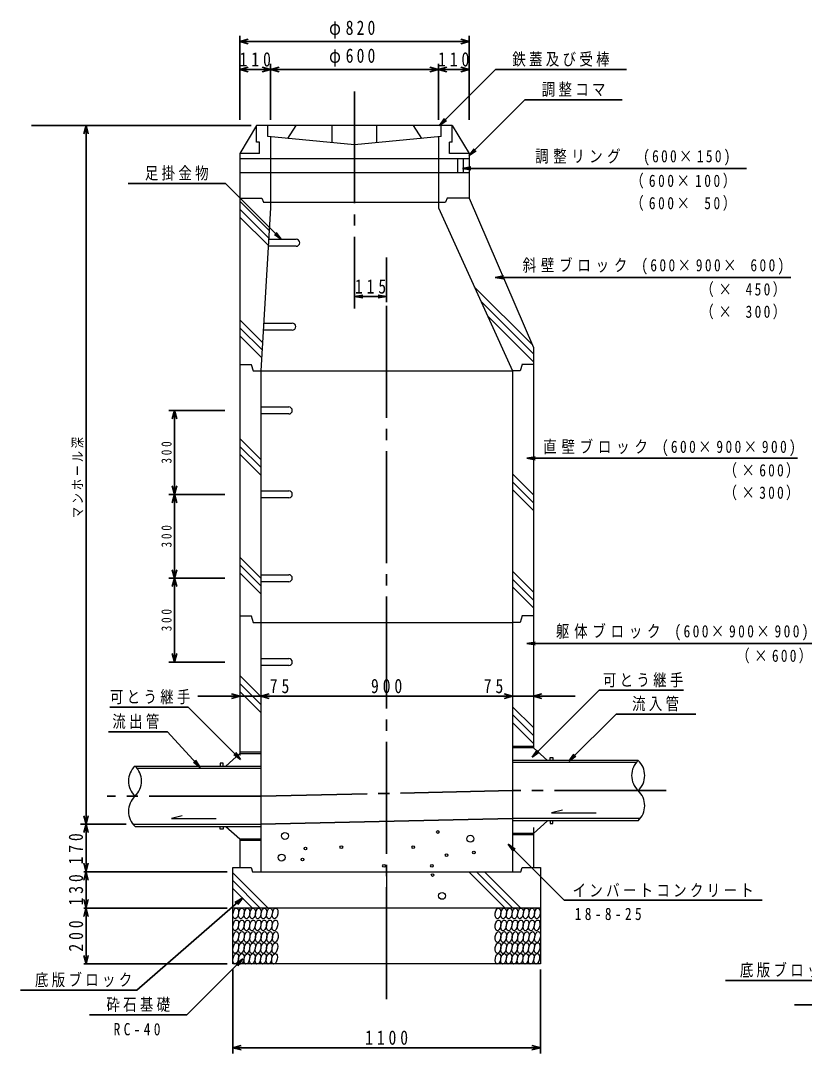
# Model space of a CAD drawing. Units: millimetres on the paper, scale 1:20. Extents: x 20 to 821, y 20 to 574.
# Drawn here: x 564 to 704.2, y 142.1 to 326.8 of the extents above; entities that cross this region are included whole.
import ezdxf

# ---------------------------------------------------------------- set-up
doc = ezdxf.new("R2010")
doc.units = ezdxf.units.MM
doc.linetypes.add('USER1', pattern=[26, 20, -2, 2, -2])
for name, color, linetype, lineweight in [('中心線', 8, 'USER1', 35), ('寸法線・引出線', 7, 'Continuous', 35), ('構造図', 7, 'Continuous', 25)]:
    doc.layers.add(name, color=color, linetype=linetype, lineweight=lineweight)
doc.styles.add('ＭＳ ゴシック', font='')
doc.styles.get('ＭＳ ゴシック').set_extended_font_data('MS Gothic')

msp = doc.modelspace()

# ---------------------------------------------------------------- linework, layer by layer
at = {"layer": '中心線'}
for p, q in [((623.738, 314.145), (623.738, 275.335)), ((629.488, 151.778), (629.488, 284.145)), ((651.988, 189.073), (606.987, 188.073)), ((679.487, 189.073), (651.988, 189.073)), ((606.987, 188.073), (579.488, 188.073))]:
    msp.add_line(p, q, dxfattribs=at)
at = {"layer": '寸法線・引出線'}
for p, q in [((603.238, 309.073), (603.238, 324.073)), ((604.738, 323.473), (603.238, 323.073)), ((644.238, 323.073), (642.738, 323.473)), ((644.238, 309.073), (644.238, 324.073)), ((644.238, 323.073), (603.238, 323.073)), ((603.238, 323.073), (604.738, 322.673)), ((642.738, 322.673), (644.238, 323.073)), ((604.738, 318.473), (603.238, 318.073)), ((644.238, 318.073), (603.238, 318.073)), ((603.238, 318.073), (604.738, 317.673)), ((607.238, 317.673), (610.238, 318.473)), ((610.238, 317.673), (607.238, 318.473)), ((608.738, 309.073), (608.738, 319.073)), ((637.238, 317.673), (640.238, 318.473)), ((640.238, 317.673), (637.238, 318.473)), ((638.738, 309.073), (638.738, 319.073)), ((638.968, 308.073), (648.968, 318.073)), ((644.238, 318.073), (642.738, 318.473)), ((642.738, 317.673), (644.238, 318.073)), ((648.968, 318.073), (672.368, 318.073)), ((644.238, 302.66), (654.238, 312.66)), ((654.238, 312.66), (671.638, 312.66)), ((639.852, 309.31), (638.968, 308.073)), ((638.968, 308.073), (640.205, 308.957)), ((605.238, 308.073), (565.977, 308.073)), ((575.718, 308.073), (575.318, 306.573)), ((575.718, 308.117), (575.718, 158.073)), ((576.118, 306.573), (575.718, 308.073)), ((645.121, 303.898), (644.238, 302.66)), ((644.238, 302.66), (645.475, 303.544)), ((644.578, 300.633), (643.078, 300.383)), ((643.078, 300.383), (693.878, 300.383)), ((643.078, 300.383), (644.578, 300.133)), ((600.637, 297.697), (583.237, 297.697)), ((610.637, 287.697), (600.637, 297.697)), ((609.399, 288.581), (610.637, 287.697)), ((610.637, 287.697), (609.753, 288.935)), ((623.738, 284.449), (623.738, 276.449)), ((629.488, 284.449), (629.488, 276.449)), ((650.42, 281.133), (648.92, 280.883)), ((648.92, 280.883), (701.782, 280.883)), ((648.92, 280.883), (650.42, 280.633)), ((625.238, 277.699), (623.738, 277.449)), ((623.738, 277.449), (629.488, 277.449)), ((623.738, 277.449), (625.238, 277.199)), ((629.488, 277.449), (627.988, 277.699)), ((627.988, 277.199), (629.488, 277.449)), ((600.544, 257.073), (590.544, 257.073)), ((591.544, 257.073), (591.144, 255.573)), ((591.944, 255.573), (591.544, 257.073)), ((591.544, 257.073), (591.544, 212.073)), ((656.078, 248.773), (654.578, 248.523)), ((654.578, 248.523), (656.078, 248.273)), ((654.578, 248.523), (702.976, 248.523)), ((600.544, 242.073), (590.544, 242.073)), ((591.944, 240.573), (591.144, 243.573)), ((591.944, 243.573), (591.144, 240.573)), ((591.944, 225.573), (591.144, 228.573)), ((591.944, 228.573), (591.144, 225.573)), ((600.544, 227.073), (590.544, 227.073)), ((656.078, 215.652), (654.578, 215.402)), ((654.578, 215.402), (705.669, 215.402)), ((654.578, 215.402), (656.078, 215.152)), ((591.144, 213.573), (591.544, 212.073)), ((591.544, 212.073), (591.944, 213.573)), ((600.544, 212.073), (590.544, 212.073)), ((655.539, 195.068), (667.494, 207.023)), ((667.494, 207.023), (682.565, 207.023)), ((663.238, 205.966), (595.738, 205.966)), ((603.238, 205.966), (601.738, 206.366)), ((601.738, 205.566), (603.238, 205.966)), ((608.488, 206.366), (606.988, 205.966)), ((606.988, 205.966), (608.488, 205.566)), ((651.988, 205.966), (650.488, 206.366)), ((650.488, 205.566), (651.988, 205.966)), ((657.238, 206.366), (655.738, 205.966)), ((655.738, 205.966), (657.238, 205.566)), ((579.99, 204.017), (593.983, 204.017)), ((603.37, 194.63), (593.983, 204.017)), ((662.068, 194.326), (670.518, 202.777)), ((670.518, 202.777), (684.799, 202.777)), ((590.26, 199.608), (579.711, 199.608)), ((596.114, 193.223), (590.26, 199.608)), ((603.37, 194.63), (602.486, 195.868)), ((656.423, 196.305), (655.539, 195.068)), ((655.539, 195.068), (656.777, 195.951)), ((594.916, 194.16), (596.114, 193.223)), ((596.114, 193.223), (595.284, 194.498)), ((603.37, 194.63), (602.132, 195.514)), ((662.952, 195.564), (662.068, 194.326)), ((662.068, 194.326), (663.305, 195.21)), ((582.899, 183.073), (574.718, 183.073)), ((575.318, 184.573), (575.718, 183.073)), ((575.318, 181.573), (575.718, 183.073)), ((575.718, 183.073), (576.118, 184.573)), ((575.718, 183.073), (576.118, 181.573)), ((651.249, 179.503), (661.249, 169.503)), ((652.486, 178.619), (651.249, 179.503)), ((651.249, 179.503), (652.133, 178.266)), ((576.118, 173.073), (575.318, 176.073)), ((576.118, 176.073), (575.318, 173.073)), ((600.987, 174.573), (575.318, 174.573)), ((576.118, 166.573), (575.318, 169.573)), ((576.118, 169.573), (575.318, 166.573)), ((603.749, 169.899), (584.796, 153.383)), ((602.312, 169.068), (603.749, 169.899)), ((603.749, 169.899), (602.864, 168.694)), ((661.249, 169.503), (696.649, 169.503)), ((600.987, 168.073), (575.318, 168.073)), ((575.318, 159.573), (575.718, 158.073)), ((575.718, 158.073), (576.118, 159.573)), ((603.757, 158.978), (593.757, 148.978)), ((603.757, 158.978), (602.519, 158.094)), ((602.873, 157.741), (603.757, 158.978)), ((600.987, 158.073), (575.318, 158.073)), ((601.988, 157.073), (601.988, 142.073)), ((656.988, 157.073), (656.988, 142.073)), ((584.796, 153.383), (564.019, 153.383)), ((710.907, 155.133), (690.131, 155.133)), ((719.868, 150.728), (702.468, 150.728)), ((593.757, 148.978), (576.357, 148.978)), ((603.488, 143.473), (601.988, 143.073)), ((656.988, 143.073), (601.988, 143.073)), ((601.988, 143.073), (603.488, 142.673)), ((656.988, 143.073), (655.488, 143.473)), ((655.488, 142.673), (656.988, 143.073))]:
    msp.add_line(p, q, dxfattribs=at)
at = {"layer": '寸法線・引出線', "lineweight": 25}
msp.add_line((600.488, 158.073), (575.718, 158.073), dxfattribs=at)
at = {"layer": '構造図'}
for p, q in [((604.363, 308.073), (569.238, 308.073)), ((606.238, 308.073), (603.238, 303.073)), ((641.238, 308.073), (606.238, 308.073)), ((606.238, 305.073), (606.238, 308.073)), ((608.238, 306.073), (608.238, 308.073)), ((613.238, 308.073), (611.738, 305.734)), ((619.738, 304.96), (619.738, 308.073)), ((627.738, 304.96), (627.738, 308.073)), ((634.238, 308.073), (635.738, 305.734)), ((639.238, 306.073), (639.238, 308.073)), ((641.238, 308.073), (644.238, 303.073)), ((641.238, 305.073), (641.238, 308.073)), ((606.738, 305.073), (606.238, 305.073)), ((606.738, 303.073), (606.738, 305.073)), ((623.738, 304.573), (608.238, 306.073)), ((608.738, 306.024), (608.738, 293.323)), ((639.238, 306.073), (623.738, 304.573)), ((638.738, 306.024), (638.738, 293.323)), ((640.738, 303.073), (640.738, 305.073)), ((641.238, 305.073), (640.738, 305.073)), ((603.238, 303.073), (603.238, 195.368)), ((606.738, 303.073), (603.238, 303.073)), ((644.238, 303.073), (640.738, 303.073)), ((644.238, 303.073), (644.238, 295.073)), ((644.238, 302.073), (603.238, 302.073)), ((642.238, 299.573), (642.238, 302.073)), ((643.238, 299.573), (643.238, 302.073)), ((644.238, 299.573), (603.238, 299.573)), ((603.238, 295.073), (607.138, 295.073)), ((608.492, 289.241), (603.238, 294.496)), ((607.138, 295.073), (607.438, 294.323)), ((607.438, 294.323), (640.038, 294.323)), ((640.338, 295.073), (640.038, 294.323)), ((644.238, 295.073), (640.338, 295.073)), ((644.238, 295.073), (655.738, 268.323)), ((608.412, 287.907), (603.238, 293.081)), ((608.738, 293.323), (606.988, 264.173)), ((638.738, 293.323), (651.988, 264.173)), ((608.332, 286.572), (603.238, 291.667)), ((613.309, 286.448), (608.257, 286.448)), ((608.36, 287.698), (613.309, 287.698)), ((655.512, 268.848), (645.154, 279.206)), ((655.738, 267.208), (646.333, 276.613)), ((655.738, 265.794), (647.511, 274.02)), ((607.291, 269.229), (603.238, 273.282)), ((607.211, 267.895), (603.238, 271.868)), ((607.657, 272.698), (612.605, 272.698)), ((607.131, 266.561), (603.238, 270.454)), ((612.605, 271.448), (607.554, 271.448)), ((655.738, 268.323), (655.738, 196.723)), ((603.238, 265.323), (605.288, 265.323)), ((605.238, 265.323), (605.588, 264.173)), ((605.588, 264.173), (651.988, 264.173)), ((606.988, 264.173), (606.988, 174.573)), ((653.388, 264.173), (651.988, 264.173)), ((651.988, 264.173), (651.988, 174.573)), ((653.738, 265.323), (653.388, 264.173)), ((655.738, 265.323), (653.688, 265.323)), ((606.988, 257.698), (611.988, 257.698)), ((611.988, 256.448), (606.988, 256.448)), ((606.988, 248.319), (603.238, 252.069)), ((606.988, 246.905), (603.238, 250.655)), ((606.988, 245.491), (603.238, 249.241)), ((655.738, 241.996), (651.988, 245.746)), ((655.738, 240.581), (651.988, 244.331)), ((606.988, 242.698), (611.988, 242.698)), ((655.738, 239.167), (651.988, 242.917)), ((611.988, 241.448), (606.988, 241.448)), ((606.988, 227.106), (603.238, 230.856)), ((606.988, 225.692), (603.238, 229.442)), ((606.988, 224.278), (603.238, 228.028)), ((606.988, 227.698), (611.988, 227.698)), ((655.738, 224.575), (651.988, 228.325)), ((611.988, 226.448), (606.988, 226.448)), ((655.738, 223.161), (651.988, 226.911)), ((655.738, 221.747), (651.988, 225.497)), ((603.238, 220.323), (605.288, 220.323)), ((605.238, 220.323), (605.588, 219.173)), ((653.738, 220.323), (653.388, 219.173)), ((655.738, 220.323), (653.688, 220.323)), ((605.588, 219.173), (651.988, 219.173)), ((653.388, 219.173), (651.988, 219.173)), ((606.988, 212.698), (611.988, 212.698)), ((611.988, 211.448), (606.988, 211.448)), ((606.988, 205.893), (603.238, 209.643)), ((606.988, 204.479), (603.238, 208.229)), ((606.988, 203.064), (603.238, 206.814)), ((655.738, 200.336), (651.988, 204.086)), ((655.738, 198.921), (651.988, 202.672)), ((655.738, 197.507), (651.988, 201.257)), ((606.987, 195.973), (603.237, 195.973)), ((655.737, 196.973), (651.987, 196.973)), ((655.737, 196.723), (651.987, 196.723)), ((658.237, 194.473), (655.737, 196.723)), ((600.737, 193.473), (603.237, 195.723)), ((603.238, 195.723), (606.987, 195.723)), ((674.487, 194.473), (651.987, 194.473)), ((674.12, 194.073), (651.987, 194.073)), ((658.737, 194.473), (658.737, 194.973)), ((658.737, 194.973), (659.237, 194.973)), ((659.237, 194.973), (659.237, 194.473)), ((584.487, 193.473), (606.987, 193.473)), ((584.854, 193.073), (606.987, 193.073)), ((600.237, 193.973), (599.737, 193.973)), ((599.737, 193.973), (599.737, 193.473)), ((600.237, 193.473), (600.237, 193.973)), ((660.919, 185.59), (658.987, 185.073)), ((658.987, 185.073), (666.987, 185.073)), ((584.119, 183.073), (606.987, 183.073)), ((592.919, 184.59), (590.987, 184.073)), ((590.987, 184.073), (598.987, 184.073)), ((651.987, 184.073), (606.987, 183.073)), ((606.988, 183.073), (651.988, 184.073)), ((674.854, 184.073), (651.987, 184.073)), ((674.487, 183.673), (651.987, 183.673)), ((658.237, 183.673), (655.737, 181.423)), ((658.737, 183.673), (658.737, 183.173)), ((658.737, 183.173), (659.237, 183.173)), ((659.237, 183.173), (659.237, 183.673)), ((584.487, 182.673), (606.987, 182.673)), ((599.737, 182.173), (599.737, 182.673)), ((600.237, 182.173), (599.737, 182.173)), ((600.237, 182.673), (600.237, 182.173)), ((600.737, 182.673), (603.237, 180.423)), ((655.737, 181.423), (651.987, 181.423)), ((655.737, 181.173), (651.987, 181.173)), ((655.738, 182.473), (655.738, 175.323)), ((603.237, 180.423), (606.987, 180.423)), ((606.987, 180.173), (603.237, 180.173)), ((603.238, 180.423), (603.238, 175.323)), ((601.988, 175.323), (605.238, 175.323)), ((601.988, 158.073), (601.988, 175.323)), ((608.302, 168.073), (601.988, 174.387)), ((605.238, 175.323), (605.488, 174.573)), ((605.488, 174.573), (653.488, 174.573)), ((629.488, 174.573), (629.488, 168.073)), ((650.677, 168.073), (644.177, 174.573)), ((652.091, 168.073), (645.591, 174.573)), ((653.505, 168.073), (647.005, 174.573)), ((653.488, 174.573), (653.738, 175.323)), ((653.738, 175.323), (656.988, 175.323)), ((656.988, 175.323), (656.988, 158.073)), ((606.888, 168.073), (601.988, 172.973)), ((605.474, 168.073), (601.988, 171.559)), ((656.988, 168.073), (601.988, 168.073)), ((656.988, 158.073), (601.988, 158.073))]:
    msp.add_line(p, q, dxfattribs=at)
at = {"layer": '構造図', "lineweight": 13}
msp.add_line((600.987, 183.073), (584.12, 183.073), dxfattribs=at)
at = {"layer": '構造図'}
for centre, radius in [((611.291, 180.97), 0.615), ((638.659, 181.668), 0.241), ((644.471, 180.474), 0.615), ((621.385, 178.976), 0.241), ((634.26, 178.976), 0.241), ((610.695, 177.096), 0.615), ((614.948, 178.738), 0.241), ((640.221, 177.545), 0.241), ((645.109, 178.022), 0.241), ((614.455, 176.752), 0.241), ((629.015, 175.638), 0.241), ((637.598, 175.638), 0.241), ((637.717, 173.969), 0.241), ((639.405, 170.241), 0.615)]:
    msp.add_circle(centre, radius, dxfattribs=at)
for centre, radius, start, end in [((613.309, 287.073), 0.625, 270, 90), ((612.605, 272.073), 0.625, 270, 90), ((611.988, 257.073), 0.625, 270, 90), ((611.988, 242.073), 0.625, 270, 90), ((611.988, 227.073), 0.625, 270, 90), ((611.988, 212.073), 0.625, 270, 90), ((677.025, 191.773), 3.705, 133.2276, 226.7724), ((671.949, 191.773), 3.705, 313.2276, 46.77242), ((587.025, 190.773), 3.705, 133.2276, 226.7724), ((581.949, 190.773), 3.705, 313.2276, 46.77242), ((671.949, 186.373), 3.705, 313.2276, 46.77242), ((587.025, 185.373), 3.705, 133.2276, 226.7724)]:
    msp.add_arc(centre, radius, start, end, dxfattribs=at)
for centre, major_axis, ratio in [((602.506, 167.091), (0.171, 0.967), 0.5), ((603.511, 167.091), (0.171, 0.967), 0.5), ((604.515, 167.091), (0.171, 0.967), 0.5), ((605.52, 167.091), (0.171, 0.967), 0.5), ((606.525, 167.091), (0.171, 0.967), 0.5), ((607.529, 167.091), (0.171, 0.967), 0.5), ((608.534, 167.091), (0.171, 0.967), 0.5), ((609.539, 167.091), (0.171, 0.967), 0.5), ((649.412, 167.091), (0.171, 0.967), 0.5), ((650.417, 167.091), (0.171, 0.967), 0.5), ((651.421, 167.091), (0.171, 0.967), 0.5), ((652.426, 167.091), (0.171, 0.967), 0.5), ((653.431, 167.091), (0.171, 0.967), 0.5), ((654.435, 167.091), (0.171, 0.967), 0.5), ((655.44, 167.091), (0.171, 0.967), 0.5), ((656.445, 167.091), (0.171, 0.967), 0.5), ((602.503, 164.96), (0.17, 0.962), 0.499999), ((603.502, 164.96), (0.17, 0.962), 0.499999), ((604.501, 164.96), (0.17, 0.962), 0.499999), ((605.5, 164.96), (0.17, 0.962), 0.499999), ((606.499, 164.96), (0.17, 0.962), 0.499999), ((607.498, 164.96), (0.17, 0.962), 0.499999), ((608.498, 164.96), (0.17, 0.962), 0.499999), ((609.497, 164.96), (0.17, 0.962), 0.499999), ((649.409, 164.96), (0.17, 0.962), 0.499999), ((650.408, 164.96), (0.17, 0.962), 0.499999), ((651.407, 164.96), (0.17, 0.962), 0.499999), ((652.406, 164.96), (0.17, 0.962), 0.499999), ((653.405, 164.96), (0.17, 0.962), 0.499999), ((654.404, 164.96), (0.17, 0.962), 0.499999), ((655.403, 164.96), (0.17, 0.962), 0.499999), ((656.402, 164.96), (0.17, 0.962), 0.499999), ((602.508, 162.883), (0.171, 0.971), 0.5), ((603.517, 162.883), (0.171, 0.971), 0.5), ((604.526, 162.883), (0.171, 0.971), 0.5), ((605.535, 162.883), (0.171, 0.971), 0.5), ((606.544, 162.883), (0.171, 0.971), 0.5), ((607.552, 162.883), (0.171, 0.971), 0.5), ((608.561, 162.883), (0.171, 0.971), 0.5), ((609.57, 162.883), (0.171, 0.971), 0.5), ((649.414, 162.883), (0.171, 0.971), 0.5), ((650.423, 162.883), (0.171, 0.971), 0.5), ((651.432, 162.883), (0.171, 0.971), 0.5), ((652.441, 162.883), (0.171, 0.971), 0.5), ((653.449, 162.883), (0.171, 0.971), 0.5), ((654.458, 162.883), (0.171, 0.971), 0.5), ((655.467, 162.883), (0.171, 0.971), 0.5), ((656.476, 162.883), (0.171, 0.971), 0.5), ((602.503, 160.901), (0.17, 0.962), 0.499999), ((603.502, 160.901), (0.17, 0.962), 0.499999), ((604.501, 160.901), (0.17, 0.962), 0.499999), ((605.5, 160.901), (0.17, 0.962), 0.499999), ((606.499, 160.901), (0.17, 0.962), 0.499999), ((607.498, 160.901), (0.17, 0.962), 0.499999), ((608.498, 160.901), (0.17, 0.962), 0.499999), ((609.497, 160.901), (0.17, 0.962), 0.499999), ((649.409, 160.901), (0.17, 0.962), 0.499999), ((650.408, 160.901), (0.17, 0.962), 0.499999), ((651.407, 160.901), (0.17, 0.962), 0.499999), ((652.406, 160.901), (0.17, 0.962), 0.499999), ((653.405, 160.901), (0.17, 0.962), 0.499999), ((654.404, 160.901), (0.17, 0.962), 0.499999), ((655.403, 160.901), (0.17, 0.962), 0.499999), ((656.402, 160.901), (0.17, 0.962), 0.499999), ((602.503, 158.992), (0.168, 0.953), 0.500001), ((603.493, 158.992), (0.168, 0.953), 0.500001), ((604.483, 158.992), (0.168, 0.953), 0.500001), ((605.472, 158.992), (0.168, 0.953), 0.500001), ((606.462, 158.992), (0.168, 0.953), 0.500001), ((607.452, 158.992), (0.168, 0.953), 0.500001), ((608.441, 158.992), (0.168, 0.953), 0.500001), ((609.431, 158.992), (0.168, 0.953), 0.500001), ((649.409, 158.992), (0.168, 0.953), 0.500001), ((650.399, 158.992), (0.168, 0.953), 0.500001), ((651.388, 158.992), (0.168, 0.953), 0.500001), ((652.378, 158.992), (0.168, 0.953), 0.500001), ((653.368, 158.992), (0.168, 0.953), 0.500001), ((654.358, 158.992), (0.168, 0.953), 0.500001), ((655.347, 158.992), (0.168, 0.953), 0.500001), ((656.337, 158.992), (0.168, 0.953), 0.500001)]:
    msp.add_ellipse(centre, major_axis=major_axis, ratio=ratio, dxfattribs=at)

# ---------------------------------------------------------------- texts
at = {"layer": '寸法線・引出線', "attachment_point": 7, "style": 'ＭＳ ゴシック'}
for s, insert, char_height in [('\\T1.4;\\W0.8;φ820', (619.188, 323.573), 2.566), ('\\T1.4;\\W0.8;φ600', (619.188, 318.573), 2.566), ('\\T1.5;\\W0.8;110', (603.188, 318.573), 2.566), ('\\T1.5;\\W0.8;110', (638.688, 318.573), 2.566), ('\\T1.25;\\W0.8;鉄蓋及び受棒', (651.968, 318.573), 2.199), ('\\T1.25;\\W0.8;調整コマ', (657.238, 313.16), 2.199), ('\\T1.34;\\W0.8;調整リング\u3000(600×150)', (656.078, 300.883), 2.199), ('\\T1.25;\\W0.8;足掛金物', (586.237, 298.197), 2.199), ('\\T1.38;\\W0.8;（600×100）', (673.086, 296.786), 2.199), ('\\T1.38;\\W0.8;（600×\\~50）', (673.086, 292.786), 2.199), ('\\T1.36;\\W0.8;斜壁ブロック\\~(600×900×\\~600)', (653.82, 281.383), 2.199), ('\\T1.5;\\W0.8;115', (623.813, 277.949), 2.566), ('\\T1.35;\\W0.8;（×\\~450）', (685.612, 277.367), 2.199), ('\\T1.35;\\W0.8;（×\\~300）', (685.612, 273.367), 2.199), ('\\T1.36;\\W0.8;直壁ブロック\\~(600×900×900)', (657.5, 248.908), 2.199), ('\\T1.33;\\W0.8;（×600）', (689.77, 244.999), 2.199), ('\\T1.33;\\W0.8;（×300）', (689.77, 240.999), 2.199), ('\\T1.36;\\W0.8;躯体ブロック\\~(600×900×900)', (659.767, 215.902), 2.199), ('\\T1.33;\\W0.8;（×600）', (692.037, 211.822), 2.199), ('\\T1.5;\\W0.8;\\~\\~\\~\\~\\~75', (598.113, 206.466), 2.566), ('\\T1.5;\\W0.8;900', (626.688, 206.466), 2.566), ('\\T1.5;\\W0.8;75\\~\\~\\~\\~\\~', (646.863, 206.466), 2.566), ('\\T1.25;\\W0.8;可とう継手', (668.165, 207.523), 2.199), ('\\T1.25;\\W0.8;可とう継手', (579.99, 204.517), 2.199), ('\\T1.25;\\W0.8;流入管', (673.399, 203.277), 2.199), ('\\T1.25;\\W0.8;流出管', (580.412, 200.108), 2.199), ('\\T1.25;\\W0.8;インバートコンクリート', (662.749, 170.003), 2.199), ('\\T1.5;\\W0.8;18-8-25', (663.137, 165.888), 2.199), ('\\T1.25;\\W0.8;底版ブロック', (692.69, 155.633), 2.199), ('\\T1.25;\\W0.8;底版ブロック', (566.579, 153.883), 2.199), ('\\T1.25;\\W0.8;砕石基礎', (579.357, 149.478), 2.199), ('\\T1.5;\\W0.8;RC-40', (580.651, 145.262), 2.199), ('\\T1.5;\\W0.8;1100', (625.638, 143.573), 2.566)]:
    msp.add_mtext(s, dxfattribs=dict(at, insert=insert, char_height=char_height))
at = {"layer": '寸法線・引出線', "attachment_point": 7, "rotation": 90, "style": 'ＭＳ ゴシック'}
for s, insert, char_height in [('\\T1.25;\\W0.8;マンホール深', (575.323, 237.811), 1.833), ('\\T1.5;\\W0.8;300', (591.044, 247.573), 1.833), ('\\T1.5;\\W0.8;300', (591.044, 232.573), 1.833), ('\\T1.5;\\W0.8;300', (591.044, 217.573), 1.833), ('\\T1.5;\\W0.8;170', (575.201, 175.855), 2.566), ('\\T1.5;\\W0.8;130', (575.218, 168.523), 2.566), ('\\T1.5;\\W0.8;200', (575.218, 160.273), 2.566)]:
    msp.add_mtext(s, dxfattribs=dict(at, insert=insert, char_height=char_height))

doc.saveas('drawing.dxf')
